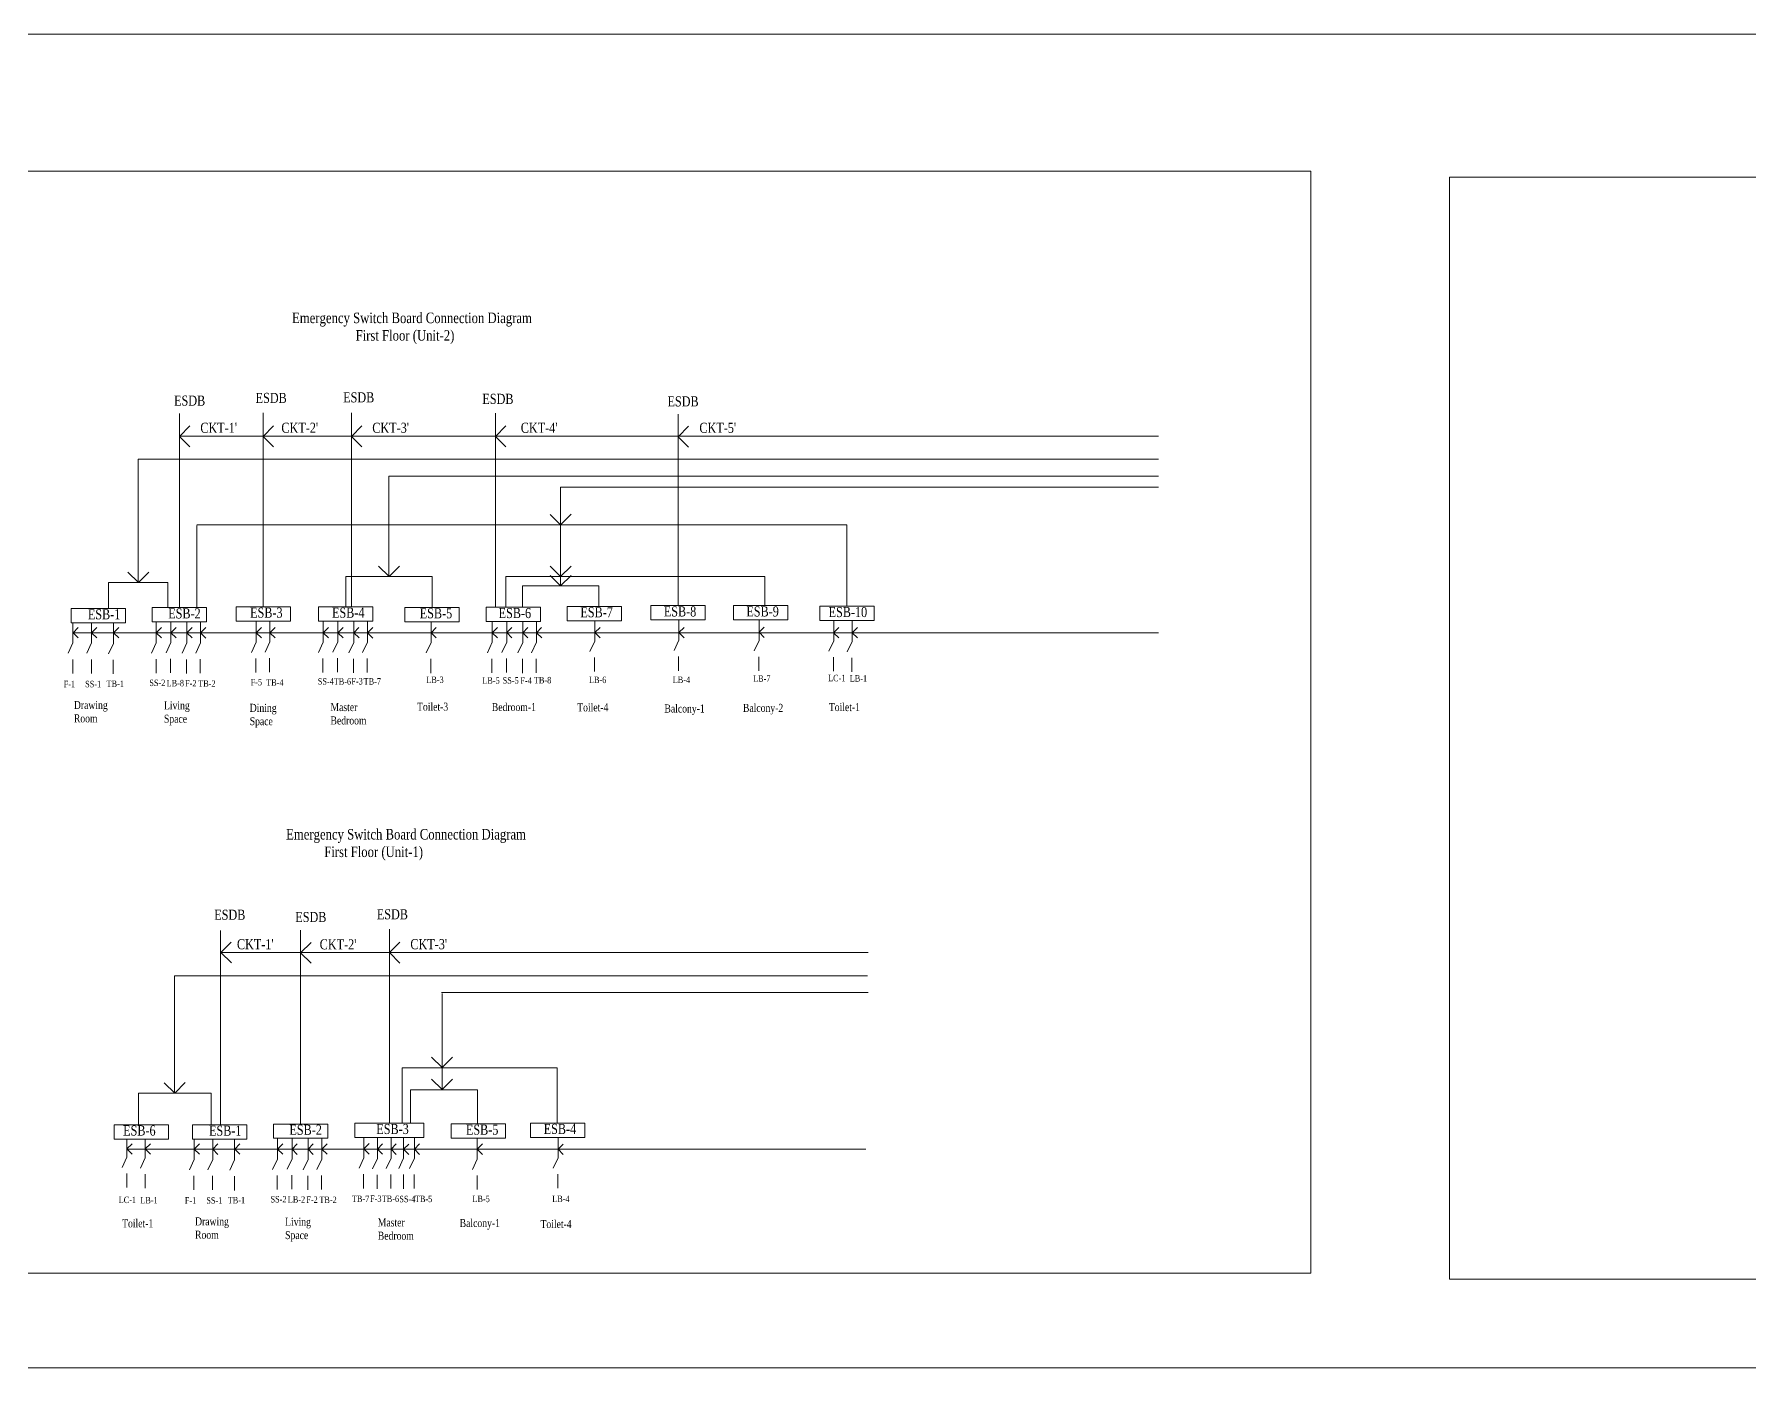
# Model space of a CAD drawing. Header units: inches. Extents: x -13742749 to 88736, y -40897 to 32194776.
# Drawn here: x 41419 to 50582, y 26274457 to 26281575 of the extents above; entities that cross this region are included whole.
import ezdxf

# ---------------------------------------------------------------- set-up
doc = ezdxf.new("R2010")
doc.units = ezdxf.units.IN
doc.header["$LTSCALE"] = 10
doc.header["$MEASUREMENT"] = 0
doc.linetypes.add('HIDDEN', pattern=[0.375, 0.25, -0.125])
doc.layers.add('ESDB_TEXT', color=131, linetype='Continuous', lineweight=13)
doc.layers.add('Switchboard_Diagram_My', color=7, linetype='Continuous', lineweight=13)
doc.styles.get("Standard").update_dxf_attribs({"font": 'times.ttf', "width": 0.8})

msp = doc.modelspace()

# ---------------------------------------------------------------- linework, layer by layer
at = {"layer": 'Switchboard_Diagram_My', "linetype": 'ByBlock', "ltscale": 10}
for p, q in [((42194.70751, 26279308.0877), (42194.70751, 26279549.80438)), ((42641.97874, 26279312.35946), (42641.97874, 26279554.07614)), ((43113.49159, 26279312.35946), (43113.49159, 26279554.07614)), ((43882.56253, 26279310.14976), (43882.56253, 26279551.86644)), ((44857.68829, 26278524.74626), (44857.68829, 26279547.7645)), ((42194.70751, 26279428.29174), (42250.37646, 26279484.08783)), ((42641.97874, 26279428.29174), (42697.64769, 26279484.08783)), ((43113.49159, 26279428.29174), (43169.16055, 26279484.08783)), ((43882.56253, 26279428.29174), (43938.23149, 26279484.08783)), ((44857.73701, 26279426.45388), (44913.40596, 26279482.24997)), ((42250.50314, 26279372.62324), (42194.70705, 26279428.2922)), ((42194.70751, 26279428.94604), (47424.8531, 26279428.94604)), ((42697.77437, 26279372.62324), (42641.97828, 26279428.2922)), ((43169.28722, 26279372.62324), (43113.49113, 26279428.2922)), ((43938.35816, 26279372.62324), (43882.56207, 26279428.2922)), ((44913.53264, 26279370.78539), (44857.73655, 26279426.45434)), ((41974.10665, 26278648.09146), (41974.10665, 26279305.97756)), ((41974.10665, 26279305.97756), (47424.8531, 26279305.97756)), ((42194.70751, 26278514.20397), (42194.70751, 26279308.0877)), ((42641.97874, 26278518.47573), (42641.97874, 26279312.35946)), ((43113.49159, 26278518.47573), (43113.49159, 26279312.35946)), ((43882.56253, 26278516.26602), (43882.56253, 26279310.14976)), ((43313.36978, 26278680.11066), (43313.36978, 26279216.43011)), ((43313.36978, 26279216.43011), (47424.8531, 26279216.43011)), ((44230.50312, 26278956.52619), (44230.50312, 26279157.00012)), ((44230.50312, 26279157.00012), (47153.63835, 26279157.00012)), ((47153.63835, 26279157.00012), (47424.8531, 26279157.00012)), ((44230.7163, 26278956.52704), (44174.92021, 26279012.19599)), ((44286.38479, 26279012.32267), (44230.71584, 26278956.52658)), ((45759.81497, 26278956.52619), (42286.77915, 26278956.52619)), ((42288.00019, 26278952.10995), (42288.00019, 26278515.92479)), ((44230.50312, 26278821.69795), (44230.50312, 26278956.52619)), ((45759.81497, 26278521.28025), (45759.81497, 26278956.52619)), ((44230.50312, 26278680.3005), (44230.50312, 26278821.69795)), ((41975.11466, 26278648.09231), (41919.31857, 26278703.76126)), ((42030.78315, 26278703.88794), (41975.1142, 26278648.09185)), ((43314.11749, 26278680.11151), (43258.3214, 26278735.78046)), ((43369.78598, 26278735.90713), (43314.11703, 26278680.11105)), ((44230.7163, 26278680.30134), (44174.92021, 26278735.97029)), ((44286.38479, 26278736.09697), (44230.71584, 26278680.30088)), ((41815.05357, 26278509.99549), (41815.05357, 26278648.09146)), ((41815.05357, 26278648.09146), (42133.15972, 26278648.09146)), ((42133.15972, 26278648.09146), (42133.15972, 26278514.20397)), ((43082.63415, 26278514.50976), (43082.63415, 26278680.11066)), ((43082.63415, 26278680.11066), (43544.10542, 26278680.11066)), ((43544.10542, 26278680.11066), (43544.10542, 26278515.00972)), ((45321.40698, 26278680.3005), (43937.93155, 26278680.3005)), ((43937.93155, 26278680.3005), (43937.93155, 26278516.26602)), ((44434.62226, 26278630.45686), (44026.38399, 26278630.45686)), ((44026.38399, 26278630.45686), (44026.38399, 26278516.26602)), ((44230.7163, 26278630.4577), (44174.92021, 26278686.12666)), ((44230.50312, 26278630.45686), (44230.50312, 26278680.3005)), ((44286.38479, 26278686.25333), (44230.71584, 26278630.45724)), ((44434.62226, 26278520.4745), (44434.62226, 26278630.45686)), ((45321.40698, 26278524.74626), (45321.40698, 26278680.3005)), ((41625.90896, 26278434.54915), (41625.90896, 26278325.52779)), ((41725.47849, 26278434.54915), (41725.47849, 26278325.52779)), ((41842.16176, 26278431.44088), (41842.16176, 26278322.41952)), ((42070.86423, 26278436.10328), (42070.86423, 26278327.08192)), ((42148.65379, 26278437.65742), (42148.65379, 26278328.63606)), ((42234.22038, 26278434.54915), (42234.22038, 26278325.52779)), ((42307.34373, 26278436.10328), (42307.34373, 26278327.08192)), ((42604.4969, 26278439.21155), (42604.4969, 26278330.19019)), ((42677.62024, 26278440.76568), (42677.62024, 26278331.74432)), ((42962.32802, 26278439.21155), (42962.32802, 26278330.19019)), ((43040.11758, 26278440.76568), (43040.11758, 26278331.74432)), ((43125.68417, 26278437.65742), (43125.68417, 26278328.63606)), ((43198.80752, 26278439.21155), (43198.80752, 26278330.19019)), ((43538.68292, 26278436.45511), (43538.68292, 26278327.43375)), ((43865.04173, 26278438.00925), (43865.04173, 26278328.98789)), ((43942.83129, 26278439.56338), (43942.83129, 26278330.54202)), ((44028.39788, 26278436.45511), (44028.39788, 26278327.43375)), ((44101.52122, 26278438.00925), (44101.52122, 26278328.98789)), ((44412.9387, 26278444.41309), (44412.9387, 26278335.39173)), ((44862.22811, 26278448.83165), (44862.22811, 26278339.81029)), ((45290.42741, 26278448.40304), (45290.42741, 26278339.38168)), ((45689.13828, 26278446.17731), (45689.13828, 26278337.15595)), ((45786.93816, 26278442.18904), (45786.93816, 26278333.16768)), ((41625.90896, 26278380.03847), (47424.8531, 26278380.03847)), ((41654.0445, 26278352.3544), (41626.14646, 26278380.18887)), ((41626.14692, 26278380.18841), (41653.98139, 26278408.08646)), ((41753.55253, 26278352.42493), (41725.65449, 26278380.25941)), ((41725.65495, 26278380.25895), (41753.48942, 26278408.15699)), ((41870.15009, 26278352.47658), (41842.25205, 26278380.31105)), ((41842.25251, 26278380.31059), (41870.08698, 26278408.20864)), ((42098.72385, 26278352.47574), (42070.82581, 26278380.31021)), ((42070.82627, 26278380.30975), (42098.66074, 26278408.2078)), ((42176.57278, 26278352.33886), (42148.67474, 26278380.17334)), ((42148.6752, 26278380.17288), (42176.50967, 26278408.07092)), ((42261.94598, 26278352.25573), (42234.04793, 26278380.09021)), ((42234.04839, 26278380.08975), (42261.88287, 26278407.98779)), ((42335.01282, 26278352.00802), (42307.11477, 26278379.84249)), ((42307.11523, 26278379.84203), (42334.94971, 26278407.74008)), ((42604.4969, 26278330.19019), (42578.73629, 26278274.9923)), ((42632.2532, 26278352.61261), (42604.35516, 26278380.44709)), ((42604.35562, 26278380.44663), (42632.19009, 26278408.34467)), ((42677.62024, 26278331.74432), (42651.85964, 26278276.54643)), ((42705.50127, 26278352.33928), (42677.60323, 26278380.17376)), ((42677.60369, 26278380.1733), (42705.43816, 26278408.07134)), ((42962.32802, 26278330.19019), (42936.56742, 26278274.9923)), ((42990.04479, 26278352.43585), (42962.14675, 26278380.27033)), ((42962.14721, 26278380.26987), (42989.98169, 26278408.16791)), ((43040.11758, 26278331.74432), (43014.35698, 26278276.54643)), ((43068.1947, 26278352.19023), (43040.29665, 26278380.02471)), ((43040.29711, 26278380.02425), (43068.13159, 26278407.9223)), ((43153.6132, 26278352.20241), (43125.71516, 26278380.03689)), ((43125.71562, 26278380.03643), (43153.55009, 26278407.93447)), ((43198.80752, 26278330.19019), (43173.04692, 26278274.9923)), ((43226.65091, 26278352.05378), (43198.75287, 26278379.88826)), ((43198.75333, 26278379.8878), (43226.5878, 26278407.78584)), ((43566.32062, 26278352.33676), (43538.42257, 26278380.17124)), ((43538.42303, 26278380.17078), (43566.25751, 26278408.06883)), ((43893.04211, 26278352.37539), (43865.14406, 26278380.20987)), ((43865.14452, 26278380.20941), (43892.979, 26278408.10745)), ((43942.83129, 26278330.54202), (43917.07069, 26278275.34413)), ((43970.31606, 26278352.77761), (43942.41802, 26278380.61209)), ((43942.41848, 26278380.61163), (43970.25296, 26278408.50967)), ((44056.04201, 26278352.37539), (44028.14397, 26278380.20987)), ((44028.14443, 26278380.20941), (44055.9789, 26278408.10745)), ((44129.29224, 26278352.37539), (44101.39419, 26278380.20987)), ((44101.39465, 26278380.20941), (44129.22913, 26278408.10745)), ((44412.9387, 26278335.39173), (44387.1781, 26278280.19384)), ((44441.33736, 26278352.9338), (44413.43932, 26278380.76828)), ((44413.43978, 26278380.76782), (44441.27425, 26278408.66586)), ((44862.22811, 26278339.81029), (44836.46751, 26278284.6124)), ((44890.2152, 26278352.92372), (44862.31716, 26278380.7582)), ((44862.31762, 26278380.75774), (44890.15209, 26278408.65578)), ((45290.42741, 26278339.38168), (45264.66681, 26278284.18379)), ((45318.52779, 26278354.89201), (45290.62974, 26278382.72648)), ((45290.6302, 26278382.72603), (45318.46468, 26278410.62407)), ((45689.13828, 26278337.15595), (45663.37768, 26278281.95806)), ((45716.17912, 26278352.26833), (45688.28107, 26278380.1028)), ((45688.28153, 26278380.10234), (45716.11601, 26278408.00039)), ((45786.93816, 26278333.16768), (45761.17756, 26278277.96979)), ((45815.4412, 26278352.18981), (45787.54315, 26278380.02429)), ((45787.54361, 26278380.02383), (45815.37809, 26278407.92188)), ((41625.90896, 26278325.52779), (41600.14836, 26278270.3299)), ((41624.6535, 26278238.20017), (41624.6535, 26278163.23053)), ((41725.47849, 26278325.52779), (41699.71789, 26278270.3299)), ((41724.22302, 26278238.20017), (41724.22302, 26278163.23053)), ((41842.16176, 26278322.41952), (41816.40116, 26278267.22163)), ((42070.86423, 26278327.08192), (42045.10363, 26278271.88403)), ((42069.60876, 26278239.75431), (42069.60876, 26278164.78467)), ((42148.65379, 26278328.63606), (42122.89319, 26278273.43816)), ((42147.39833, 26278241.30844), (42147.39833, 26278166.3388)), ((42234.22038, 26278325.52779), (42208.45978, 26278270.3299)), ((42232.96492, 26278238.20017), (42232.96492, 26278163.23053)), ((42307.34373, 26278327.08192), (42281.58312, 26278271.88403)), ((42306.08826, 26278239.75431), (42306.08826, 26278164.78467)), ((42603.24143, 26278242.86257), (42603.24143, 26278167.89293)), ((42676.36478, 26278244.41671), (42676.36478, 26278169.44707)), ((42961.07256, 26278242.86257), (42961.07256, 26278167.89293)), ((43038.86212, 26278244.41671), (43038.86212, 26278169.44707)), ((43125.68417, 26278328.63606), (43099.92357, 26278273.43816)), ((43124.42871, 26278241.30844), (43124.42871, 26278166.3388)), ((43197.55205, 26278242.86257), (43197.55205, 26278167.89293)), ((43538.68292, 26278327.43375), (43512.92232, 26278272.23586)), ((43537.42746, 26278240.10614), (43537.42746, 26278165.1365)), ((43865.04173, 26278328.98789), (43839.28112, 26278273.79)), ((43863.78626, 26278241.66027), (43863.78626, 26278166.69063)), ((43941.57582, 26278243.2144), (43941.57582, 26278168.24476)), ((44028.39788, 26278327.43375), (44002.63728, 26278272.23586)), ((44027.14241, 26278240.10614), (44027.14241, 26278165.1365)), ((44101.52122, 26278328.98789), (44075.76062, 26278273.79)), ((44100.26576, 26278241.66027), (44100.26576, 26278166.69063)), ((44411.68324, 26278248.06411), (44411.68324, 26278173.09447)), ((44860.97264, 26278252.48268), (44860.97264, 26278177.51304)), ((45289.17195, 26278252.05407), (45289.17195, 26278177.08443)), ((45687.88282, 26278249.82833), (45687.88282, 26278174.85869)), ((45785.68269, 26278245.84006), (45785.68269, 26278170.87042)), ((41840.9063, 26278235.09191), (41840.9063, 26278160.12227)), ((42413.96973, 26276548.1089), (42413.96973, 26276789.82558)), ((42841.98139, 26276551.36226), (42841.98139, 26276793.07894)), ((43316.27185, 26276556.50377), (43316.27185, 26276798.22045)), ((42415.96161, 26276672.75618), (42471.63057, 26276728.55227)), ((42841.98139, 26276671.5663), (42897.65034, 26276727.36239)), ((43316.73266, 26276672.42448), (43372.40161, 26276728.22056)), ((42471.75724, 26276617.08768), (42415.96115, 26276672.75664)), ((42417.53475, 26276672.2206), (45873.56748, 26276672.2206)), ((42897.77702, 26276615.8978), (42841.98093, 26276671.56676)), ((43372.52829, 26276616.75598), (43316.7322, 26276672.42494)), ((42167.31087, 26276549.25212), (45869.92561, 26276549.25212)), ((42168.08387, 26275922.50924), (42168.08387, 26276548.79148)), ((42413.96973, 26275754.22516), (42413.96973, 26276548.1089)), ((42841.98139, 26275757.47853), (42841.98139, 26276551.36226)), ((43316.27185, 26275762.62004), (43316.27185, 26276556.50377)), ((43593.93877, 26276459.70467), (45873.56748, 26276459.70467)), ((43596.91888, 26276058.33186), (43541.12279, 26276114.00081)), ((43652.58737, 26276114.12749), (43596.91842, 26276058.3314)), ((42169.09189, 26275922.51009), (42113.2958, 26275978.17904)), ((42224.76038, 26275978.30572), (42169.09143, 26275922.50963)), ((43596.95356, 26275940.95033), (43541.15748, 26275996.61928)), ((43652.62206, 26275996.74596), (43596.95311, 26275940.94987)), ((41976.06055, 26275922.36312), (42364.83419, 26275922.36312)), ((41976.10126, 26275753.10528), (41976.10126, 26275922.0642)), ((42364.83419, 26275922.36312), (42364.83419, 26275757.26218)), ((41914.30716, 26275676.43036), (41914.30716, 26275581.26554)), ((42012.10703, 26275676.99541), (42012.10703, 26275577.27728)), ((42273.18285, 26275677.82371), (42273.18285, 26275568.80235)), ((42372.75237, 26275677.82371), (42372.75237, 26275568.80235)), ((42489.43564, 26275674.71544), (42489.43564, 26275565.69408)), ((42718.13811, 26275679.37784), (42718.13811, 26275570.35648)), ((42795.92767, 26275680.93198), (42795.92767, 26275571.91061)), ((42881.49426, 26275677.82371), (42881.49426, 26275568.80235)), ((42954.61761, 26275679.37784), (42954.61761, 26275570.35648)), ((43179.71472, 26275685.33812), (43179.71472, 26275576.31676)), ((43251.77078, 26275682.48611), (43251.77078, 26275573.46475)), ((43324.89412, 26275684.04024), (43324.89412, 26275575.01888)), ((43391.69647, 26275683.48098), (43391.69647, 26275574.45962)), ((43449.51057, 26275683.83197), (43449.51057, 26275574.8106)), ((43785.37068, 26275679.64096), (43785.37068, 26275570.6196)), ((44216.79461, 26275686.06964), (44216.79461, 26275577.04828)), ((41914.30716, 26275581.26554), (41888.54656, 26275526.06765)), ((41941.88954, 26275596.42236), (41913.9915, 26275624.25683)), ((41913.99196, 26275624.25637), (41941.82643, 26275652.15442)), ((41914.96133, 26275623.31303), (45861.50719, 26275623.31303)), ((42040.10523, 26275596.30228), (42012.20719, 26275624.13675)), ((42012.20765, 26275624.13629), (42040.04213, 26275652.03434)), ((42301.45432, 26275595.70362), (42273.55628, 26275623.53809)), ((42273.55674, 26275623.53764), (42301.39121, 26275651.43568)), ((42400.29784, 26275595.31525), (42372.3998, 26275623.14973)), ((42372.40026, 26275623.14927), (42400.23474, 26275651.04731)), ((42517.56207, 26275595.6885), (42489.66402, 26275623.52298)), ((42489.66448, 26275623.52252), (42517.49896, 26275651.42056)), ((42746.1067, 26275595.79473), (42718.20866, 26275623.6292)), ((42718.20912, 26275623.62874), (42746.04359, 26275651.52679)), ((42823.74851, 26275595.26991), (42795.85047, 26275623.10438)), ((42795.85093, 26275623.10392), (42823.6854, 26275651.00197)), ((42909.45612, 26275595.33079), (42881.55808, 26275623.16526)), ((42881.55854, 26275623.1648), (42909.39301, 26275651.06285)), ((42982.86277, 26275595.73889), (42954.96472, 26275623.57336)), ((42954.96518, 26275623.5729), (42982.79966, 26275651.47095)), ((43207.66266, 26275596.85748), (43179.76461, 26275624.69196)), ((43179.76507, 26275624.6915), (43207.59955, 26275652.58954)), ((43279.64037, 26275595.72587), (43251.74233, 26275623.56035)), ((43251.74279, 26275623.55989), (43279.57726, 26275651.45793)), ((43352.84205, 26275595.55961), (43324.94401, 26275623.39408)), ((43324.94447, 26275623.39362), (43352.77895, 26275651.29167)), ((43419.6444, 26275595.00034), (43391.74635, 26275622.83482)), ((43391.74681, 26275622.83436), (43419.58129, 26275650.73241)), ((43477.4585, 26275595.35133), (43449.56046, 26275623.18581)), ((43449.56092, 26275623.18535), (43477.39539, 26275651.08339)), ((43812.54776, 26275595.38651), (43784.64972, 26275623.22098)), ((43784.65018, 26275623.22052), (43812.48465, 26275651.11857)), ((44244.436, 26275594.46432), (44216.53796, 26275622.2988)), ((44216.53842, 26275622.29834), (44244.37289, 26275650.19638)), ((41913.05169, 26275493.93793), (41913.05169, 26275418.96829)), ((42012.10703, 26275577.27728), (41986.34643, 26275522.07938)), ((42010.85157, 26275489.94966), (42010.85157, 26275414.98002)), ((42273.18285, 26275568.80235), (42247.42225, 26275513.60446)), ((42372.75237, 26275568.80235), (42346.99177, 26275513.60446)), ((42489.43564, 26275565.69408), (42463.67504, 26275510.49619)), ((42718.13811, 26275570.35648), (42692.37751, 26275515.15859)), ((42795.92767, 26275571.91061), (42770.16707, 26275516.71272)), ((42881.49426, 26275568.80235), (42855.73366, 26275513.60446)), ((42954.61761, 26275570.35648), (42928.85701, 26275515.15859)), ((43179.71472, 26275576.31676), (43153.95412, 26275521.11887)), ((43251.77078, 26275573.46475), (43226.01018, 26275518.26686)), ((43324.89412, 26275575.01888), (43299.13352, 26275519.82099)), ((43391.69647, 26275574.45962), (43365.93586, 26275519.26173)), ((43449.51057, 26275574.8106), (43423.74997, 26275519.61271)), ((43785.37068, 26275570.6196), (43759.61007, 26275515.42171)), ((44216.79461, 26275577.04828), (44191.034, 26275521.85039)), ((44215.53914, 26275489.72067), (44215.53914, 26275414.75103)), ((42271.92738, 26275481.47473), (42271.92738, 26275406.50509)), ((42371.49691, 26275481.47473), (42371.49691, 26275406.50509)), ((42488.18018, 26275478.36647), (42488.18018, 26275403.39683)), ((42716.88265, 26275483.02887), (42716.88265, 26275408.05923)), ((42794.67221, 26275484.583), (42794.67221, 26275409.61336)), ((42880.2388, 26275481.47473), (42880.2388, 26275406.50509)), ((42953.36214, 26275483.02887), (42953.36214, 26275408.05923)), ((43178.45926, 26275488.98914), (43178.45926, 26275414.0195)), ((43250.51531, 26275486.13713), (43250.51531, 26275411.16749)), ((43323.63866, 26275487.69127), (43323.63866, 26275412.72163)), ((43390.441, 26275487.132), (43390.441, 26275412.16236)), ((43448.2551, 26275487.48299), (43448.2551, 26275412.51335)), ((43784.11521, 26275483.29199), (43784.11521, 26275408.32235))]:
    msp.add_line(p, q, dxfattribs=at)
at = {"layer": 'Switchboard_Diagram_My', "ltscale": 10}
for p, q in [((43597.00587, 26276454.1893), (43597.00587, 26275941.31647)), ((44212.92823, 26276058.16766), (43383.92909, 26276058.16766)), ((43383.92909, 26276058.16766), (43383.92909, 26275761.69093)), ((44212.92823, 26275761.89727), (44212.92823, 26276058.16766)), ((43429.35092, 26275940.64342), (43786.56656, 26275940.64342)), ((43429.42524, 26275760.8231), (43429.42524, 26275940.12466)), ((43786.56656, 26275940.64342), (43786.56656, 26275759.29767))]:
    msp.add_line(p, q, dxfattribs=at)
at = {"layer": 'Switchboard_Diagram_My', "linetype": 'ByBlock', "ltscale": 10}
for points in [[(34791.64748, 26281574.87636), (62549.9085, 26281574.87636), (62549.9085, 26274456.64516), (34791.64748, 26274456.64516)], [(35398.49678, 26280844.4769), (48238.08221, 26280844.4769), (48238.08221, 26274961.76654), (35398.49678, 26274961.76654)], [(48977.80528, 26280812.46554), (61817.39071, 26280812.46554), (61817.39071, 26274929.75518), (48977.80528, 26274929.75518)], [(42049.59417, 26278514.20397), (42339.82085, 26278514.20397), (42339.82085, 26278437.90884), (42049.59417, 26278437.90884)], [(42496.8654, 26278518.47573), (42787.09209, 26278518.47573), (42787.09209, 26278442.1806), (42496.8654, 26278442.1806)], [(42937.5208, 26278518.47573), (43227.74749, 26278518.47573), (43227.74749, 26278442.1806), (42937.5208, 26278442.1806)], [(43398.99208, 26278515.00972), (43689.21876, 26278515.00972), (43689.21876, 26278438.7146), (43398.99208, 26278438.7146)], [(43832.47676, 26278516.26602), (44122.70345, 26278516.26602), (44122.70345, 26278439.9709), (43832.47676, 26278439.9709)], [(44265.30372, 26278520.4745), (44555.5304, 26278520.4745), (44555.5304, 26278444.17938), (44265.30372, 26278444.17938)], [(44712.57495, 26278524.74626), (45002.80164, 26278524.74626), (45002.80164, 26278448.45113), (44712.57495, 26278448.45113)], [(45153.23035, 26278524.74626), (45443.45704, 26278524.74626), (45443.45704, 26278448.45113), (45153.23035, 26278448.45113)], [(45614.70163, 26278521.28025), (45904.92831, 26278521.28025), (45904.92831, 26278444.98513), (45614.70163, 26278444.98513)], [(41616.76721, 26278509.99549), (41906.99389, 26278509.99549), (41906.99389, 26278433.70037), (41616.76721, 26278433.70037)], [(41846.60425, 26275753.48141), (42136.83094, 26275753.48141), (42136.83094, 26275677.18629), (41846.60425, 26275677.18629)], [(42264.04109, 26275753.27005), (42554.26778, 26275753.27005), (42554.26778, 26275676.97493), (42264.04109, 26275676.97493)], [(42696.86805, 26275757.47853), (42987.09473, 26275757.47853), (42987.09473, 26275681.1834), (42696.86805, 26275681.1834)], [(43130.89577, 26275761.75029), (43500.37486, 26275761.75029), (43500.37486, 26275685.45516), (43130.83136, 26275685.45516)], [(43645.67983, 26275758.19557), (43935.90651, 26275758.19557), (43935.90651, 26275681.90045), (43645.67983, 26275681.90045)], [(44069.15962, 26275762.13106), (44359.38631, 26275762.13106), (44359.38631, 26275685.83593), (44069.15962, 26275685.83593)]]:
    msp.add_lwpolyline(points, close=True, dxfattribs=at)

# ---------------------------------------------------------------- texts
at = {"layer": 'ESDB_TEXT', "linetype": 'ByBlock', "ltscale": 10, "char_height": 42.751962, "width": 2836.9979988, "attachment_point": 1}
for s, insert in [('Drawing\\PRoom', (41630.62981, 26278015.72961)), ('Living\\PSpace', (42111.75147, 26278013.77302)), ('Dining\\PSpace', (42569.97268, 26278000.6481)), ('Master\\PBedroom', (43001.2528, 26278004.62624)), ('Toilet-3', (43463.46321, 26278006.71614)), ('Bedroom-1', (43863.05355, 26278004.99131)), ('Toilet-4', (44319.01234, 26278003.27181)), ('Balcony-1', (44785.05128, 26277997.10759)), ('Balcony-2', (45204.2738, 26278000.61156)), ('Toilet-1', (45662.99847, 26278004.6032)), ('Toilet-1', (41888.16735, 26275248.7128)), ('Drawing\\PRoom', (42277.9037, 26275259.00417)), ('Living\\PSpace', (42759.02535, 26275257.04758)), ('Master\\PBedroom', (43254.01087, 26275253.62264)), ('Balcony-1', (43691.25852, 26275250.2876)), ('Toilet-4', (44122.86825, 26275244.92836))]:
    msp.add_mtext(s, dxfattribs=dict(at, insert=insert))
at = {"layer": 'Switchboard_Diagram_My', "linetype": 'HIDDEN', "ltscale": 10, "char_height": 56.1488802, "attachment_point": 1}
for s, insert, width in [('Emergency Switch Board Connection Diagram\\P                    First Floor (Unit-2)', (42796.05657, 26280089.2143), 8178.6927173), ('Emergency Switch Board Connection Diagram\\P            First Floor (Unit-1)', (42764.24099, 26277332.48886), 8180.9900847)]:
    msp.add_mtext(s, dxfattribs=dict(at, insert=insert, width=width))
at = {"layer": 'Switchboard_Diagram_My', "linetype": 'ByBlock', "ltscale": 10, "attachment_point": 1}
for s, insert, char_height, width in [('ESDB', (42165.99464, 26279646.36519), 53.808023, 1046.5951689), ('ESDB', (42601.45464, 26279660.86538), 53.808023, 1046.5951689), ('ESDB', (43068.84545, 26279663.76524), 53.808023, 1046.5951689), ('ESDB', (43812.64212, 26279655.72543), 53.808023, 1046.5951689), ('ESDB', (44801.35347, 26279642.30313), 53.808023, 1046.5951689), ("CKT-1'", (42306.16778, 26279501.35873), 53.808023, 1046.5951689), ("CKT-2'", (42739.12941, 26279501.35873), 53.808023, 1046.5951689), ("CKT-3'", (43224.69256, 26279501.35873), 53.808023, 1046.5951689), ("CKT-4'", (44017.77838, 26279501.35873), 53.808023, 1046.5951689), ("CKT-5'", (44971.77054, 26279501.2083), 53.808023, 1046.5951689), ('ESB-3', (42571.99406, 26278514.50976), 53.808023, 1046.5951689), ('ESB-4', (43009.35655, 26278514.50976), 53.808023, 1046.5951689), ('ESB-6', (43899.4149, 26278512.30005), 53.808023, 1046.5951689), ('ESB-7', (44336.1368, 26278516.50853), 53.808023, 1046.5951689), ('ESB-8', (44781.59125, 26278520.78029), 53.808023, 1046.5951689), ('ESB-9', (45222.67943, 26278520.78029), 53.808023, 1046.5951689), ('ESB-10', (45661.87584, 26278517.56487), 53.808023, 1046.5951689), ('ESB-1', (41705.36748, 26278505.72409), 53.808023, 1046.5951689), ('ESB-2', (42134.63372, 26278510.238), 53.808023, 1046.5951689), ('ESB-5', (43477.97926, 26278511.04375), 53.808023, 1046.5951689), ('LB-3', (43512.8663, 26278146.31783), 34.302615, 667.2044202), ('LB-7', (45258.23062, 26278152.44662), 34.302615, 667.2044202), ('LC-1', (45659.06679, 26278155.60129), 34.302615, 667.2044202), ('LB-1', (45774.6767, 26278153.82442), 34.302615, 667.2044202), ('F-1', (41576.00712, 26278123.83605), 34.302615, 667.2044202), ('SS-1', (41690.80505, 26278123.60572), 34.302615, 667.2044202), ('TB-1', (41805.11879, 26278124.83333), 34.302615, 667.2044202), ('SS-2', (42033.74413, 26278129.74463), 34.302615, 667.2044202), ('LB-8', (42125.93298, 26278128.51702), 34.302615, 667.2044202), ('F-2', (42224.83192, 26278127.51805), 34.302615, 667.2044202), ('TB-2', (42294.56166, 26278126.52162), 34.302615, 667.2044202), ('F-5', (42574.61822, 26278133.67215), 34.302615, 667.2044202), ('TB-4', (42657.57961, 26278131.72147), 34.302615, 667.2044202), ('SS-4', (42933.5227, 26278137.79372), 34.302615, 667.2044202), ('TB-6', (43018.57511, 26278137.39549), 34.302615, 667.2044202), ('F-3', (43112.91496, 26278138.33961), 34.302615, 667.2044202), ('TB-7', (43178.16701, 26278137.87303), 34.302615, 667.2044202), ('LB-5', (43812.18729, 26278142.67107), 34.302615, 667.2044202), ('SS-5', (43921.02529, 26278143.03914), 34.302615, 667.2044202), ('F-4', (44015.48298, 26278141.79802), 34.302615, 667.2044202), ('TB-8', (44087.56938, 26278144.28109), 34.302615, 667.2044202), ('LB-6', (44381.71458, 26278145.6032), 34.302615, 667.2044202), ('LB-4', (44829.46572, 26278145.88838), 34.302615, 667.2044202), ('ESDB', (42380.34653, 26276901.54626), 53.808023, 1046.5951689), ('ESDB', (42813.26852, 26276889.63975), 53.808023, 1046.5951689), ('ESDB', (43248.72852, 26276904.13994), 53.808023, 1046.5951689), ("CKT-1'", (42501.85966, 26276744.4038), 53.808023, 1046.5951689), ("CKT-2'", (42943.80227, 26276743.58804), 53.808023, 1046.5951689), ("CKT-3'", (43427.94372, 26276744.63329), 53.808023, 1046.5951689), ('ESB-6', (41893.77846, 26275749.76603), 53.808023, 1046.5951689), ('ESB-1', (42352.64136, 26275748.99865), 53.808023, 1046.5951689), ('ESB-2', (42781.9076, 26275753.51256), 53.808023, 1046.5951689), ('ESB-3', (43246.01362, 26275757.78432), 53.808023, 1046.5951689), ('ESB-5', (43724.66701, 26275754.2296), 53.808023, 1046.5951689), ('ESB-4', (44139.99271, 26275758.16509), 53.808023, 1046.5951689), ('LC-1', (41869.8961, 26275369.56856), 34.302615, 667.2044202), ('LB-1', (41985.50601, 26275367.79168), 34.302615, 667.2044202), ('F-1', (42223.281, 26275367.11061), 34.302615, 667.2044202), ('SS-1', (42338.07893, 26275366.88028), 34.302615, 667.2044202), ('TB-1', (42452.39267, 26275368.10789), 34.302615, 667.2044202), ('SS-2', (42681.01801, 26275373.01919), 34.302615, 667.2044202), ('LB-2', (42773.20686, 26275371.79158), 34.302615, 667.2044202), ('F-2', (42872.10581, 26275370.79261), 34.302615, 667.2044202), ('TB-2', (42941.83554, 26275369.79618), 34.302615, 667.2044202), ('TB-7', (43115.61973, 26275374.99603), 34.302615, 667.2044202), ('F-3', (43212.77596, 26275376.22199), 34.302615, 667.2044202), ('TB-6', (43274.89094, 26275375.39522), 34.302615, 667.2044202), ('SS-4', (43369.11386, 26275374.17161), 34.302615, 667.2044202), ('TB-5', (43452.09404, 26275374.68499), 34.302615, 667.2044202), ('LB-5', (43759.55405, 26275374.81227), 34.302615, 667.2044202), ('LB-4', (44185.57048, 26275374.85469), 34.302615, 667.2044202)]:
    msp.add_mtext(s, dxfattribs=dict(at, insert=insert, char_height=char_height, width=width))

doc.saveas('drawing.dxf')
